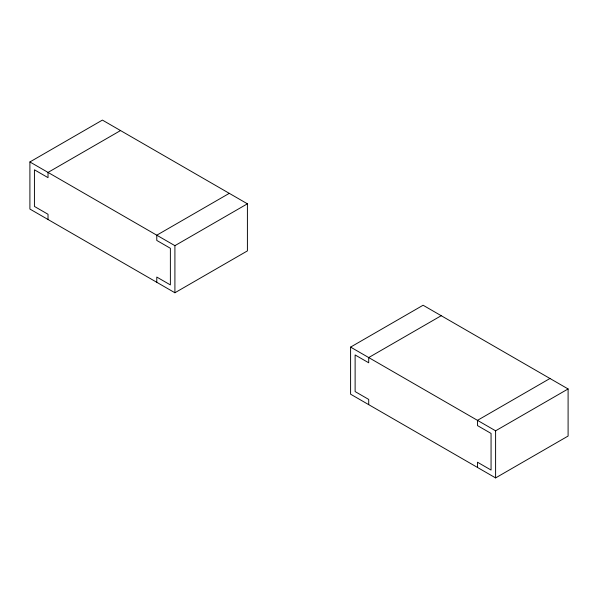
<?xml version="1.0" encoding="UTF-8"?>
<svg xmlns="http://www.w3.org/2000/svg" width="598" height="598" viewBox="0 0 598 598"><rect width="100%" height="100%" fill="white"/><g stroke="black" fill="none" stroke-linecap="round" stroke-linejoin="round"><path stroke-width="0.9" d="M29.9 161.953L102.4 120.093L247.408 203.806L247.408 250.898L174.908 292.758L29.9 209.046L29.9 161.953L174.908 245.666L247.408 203.806M120.527 130.558L48.027 172.418L48.027 177.651L34.43 169.802L34.43 206.43L48.027 214.278L48.027 219.511M229.288 193.341L156.781 235.201L156.781 240.433L170.378 248.282L170.378 284.91L156.781 277.061L156.781 282.293M350.592 347.102L423.092 305.242L568.1 388.954L568.1 436.047L495.6 477.907L350.592 394.194L350.592 347.102L495.6 430.814L568.1 388.954M441.219 315.707L368.712 357.559L368.712 362.792L355.122 354.95L355.122 391.578L368.712 399.427L368.712 404.659M549.973 378.489L477.473 420.349L477.473 425.582L491.063 433.43L491.063 470.058L477.473 462.209L477.473 467.442M495.6 430.814L495.6 477.907M174.908 245.666L174.908 292.758"/></g></svg>
